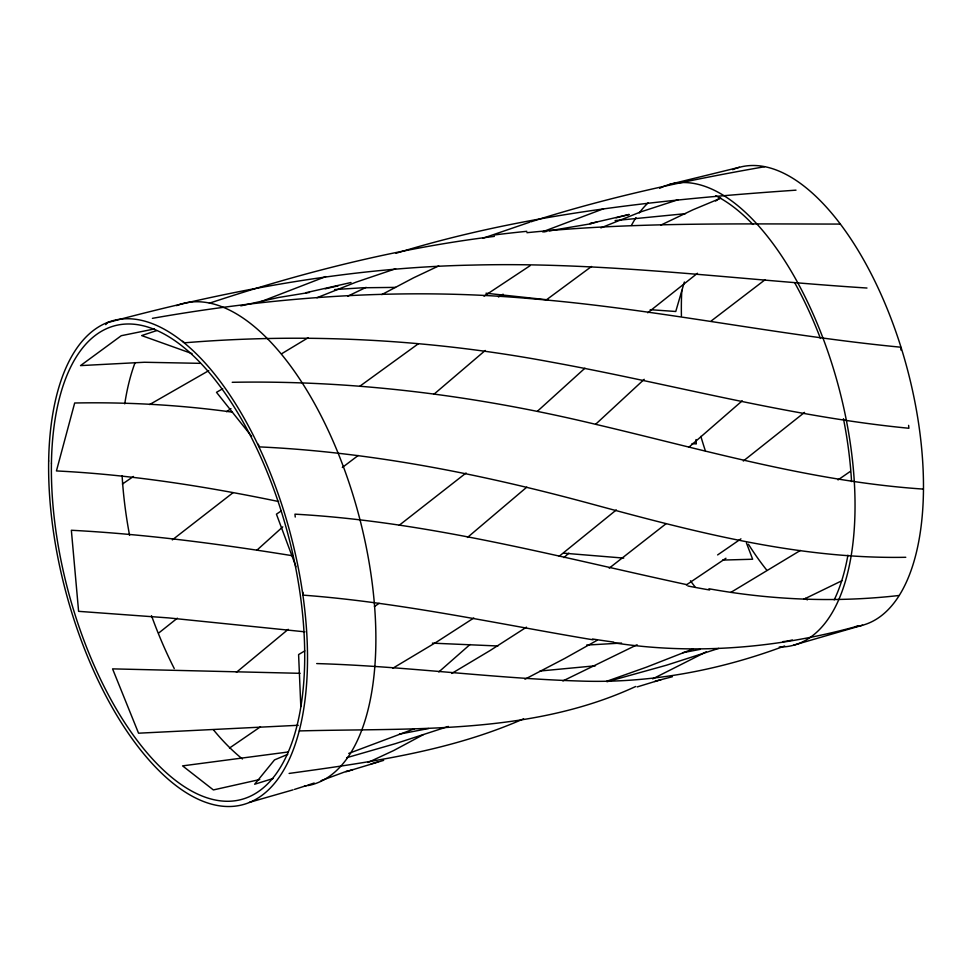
<?xml version="1.0" encoding="UTF-8"?>
<svg xmlns="http://www.w3.org/2000/svg" width="972" height="972" viewBox="0 0 972 972"><rect width="100%" height="100%" fill="white"/><g stroke="black" fill="none" stroke-linecap="round" stroke-linejoin="round"><path stroke-width="1.46" d="M684.361 282.014L675.759 311.49L650.207 309.691M105.741 324.636L107.528 322.631C226.67 290.482 348.984 267.458 472.659 265.089C604.56 261.65 735.61 279.62 866.975 288.028M595.617 424.29L644.229 379.311M563.942 557.612L568.851 553.141M282.791 526.848L256.912 550.164M584.913 368.218L537.467 411.205M470.047 644.497L438.809 671.944M526.8 487.142L467.471 537.455M688.917 447.181L742.207 400.829M288.247 629.321L236.378 672.332M485.247 350.467L433.986 394.207M616.309 509.936L559.24 556.215M647.729 312.777L697.471 273.266M466.062 473L399.285 525.22M711.358 320.857L764.964 279.827M177.366 618.18L158.958 632.821M743.313 461.02L804.561 412.395M666.027 523.75L609.225 568.158M233.134 492.634L172.323 539.897M545.693 300.36L591.535 266.486M358.182 455.491L342.326 467.496M418.397 343.724L359.98 386.115M260.472 726.801L229.477 748.063M484.02 296.193L530.105 265.684M838.034 479.913L850.245 471.444M226.537 411.691L230.947 408.641M133.456 476.462L122.387 484.056M715.611 201.022L719.815 198.13M374.414 606.564L379.104 603.345M725.963 558.244L686.378 584.901M280.944 511.126L276.437 514.176L296.023 566.761M473.789 618.01L436.44 642.128L392.822 668.238M526.484 627.159L490.192 650.475L451.737 673.45M800.393 550.444L730.798 592.422M281.734 353.699L308.185 337.721M498.466 296.995L503.119 294.2M304.783 650.888L298.598 654.581L300.81 706.535M222.697 388.727L216.501 392.324L251.639 436.392M597.367 640.159L564.866 658.372L524.929 679.221M149.627 404.546L208.761 370.66M423.403 734.613L393.611 750.578L367.999 762.473M381.777 294.601L413.501 277.858L438.688 265.939M706.231 651.848L652.674 678.881M637.097 644.752L562.885 680.935M660.681 225.176L692.902 209.818L720.811 198.154M841.946 580.721L803.662 599.323M347.757 296.193L366.116 287.348M600.854 227.898L640.572 211.945L678.019 199.758M523.568 718.83C449.55 751.526 368.582 762.437 289.121 773.433M635.712 686.487C530.591 735.172 412.092 727.858 299.352 730.932M287.773 754.333L274.505 759.91L254.652 784.234L273.059 778.548M316.908 297.748L355.983 282.184L395.628 268.758M260.739 301.745L325.778 276.583M692.89 648.98L646.331 667.217L606.528 681.348M542.449 231.846L603.721 208.701M414.376 728.781L348.754 753.422M348.231 770.638L321.112 780.662M483.072 238.189L529.643 222.224M784.659 645.967C719.098 670.534 649.089 683.656 578.972 681.008C491.37 678.262 404.34 666.099 316.702 663.572M448.371 726.436L395.543 743.604L346.591 757.723M718.721 648.397L666.476 665.213L606.99 681.749M156.626 330.602L141.669 335.583L192.043 353.601M307.201 785.352L314.187 783.031M637.207 686.925L660.996 679.635L654.654 681.506M209.381 303.203C302.098 272.464 397.281 248.261 494.359 236.378M347.211 771.391L383.661 760.359M345.996 771.768L352.86 769.557M305.791 785.801L294.492 789.398M530.943 221.81C607.208 197.328 685.673 180.464 764.502 166.747M293.07 789.847L249.318 802.398M395.981 253.279L398.605 252.489M399.893 252.113C528.343 213.062 662.6 199.394 796.007 190.16M371.061 763.907L377.901 761.89M793.699 645.153L862.529 625.215M351.026 282.512L305.913 292.706M660.304 679.865L672.381 676.731M858.798 625.81C779.544 647.935 695.952 655.286 614.389 642.893M240.789 305.864L278.782 297.456L309.473 292.438M338.147 285.817L325.17 288.842M669.817 184.315L739.437 167.269M616.114 217.801L629.188 214.472L590.624 223.414M259.743 779.532L213.378 789.932L182.578 765.875L288.234 751.976M589.785 223.596L596.808 222.126M543.907 231.944L546.641 231.385M428.603 728.514L399.443 734.127M549.387 230.814L591.656 223.633M700.217 649.357L682.842 652.686M154.487 328.937L121.269 335.705L80.53 365.606L144.391 362.264L199.928 363.334M152.41 318.342C277.798 296.217 405.956 287.396 532.96 298.854C656.294 308.987 777.564 335.389 900.704 347.198L900.995 350.09M615.094 220.583L685.479 213.67M595.459 665.784L540.031 671.02M898.76 595.52C835.58 602.737 771.464 600.052 708.916 588.753M526.921 232.697C630.962 222.078 735.695 224.034 840.124 224.07M334.599 289.571L362.702 287.773L395.543 287.384M621.533 643.063L586.602 645.08M298.27 725.282L138.546 733.192L112.57 668.87L300.081 673.317M722.646 560.079L752.644 559.24L746.423 542.923M232.211 382.3C354.756 380.052 477.143 395.762 596.176 424.448C704.275 449.842 811.766 481.59 923.096 489.074M905.783 557.284C799.106 559.35 695.041 531.988 592.92 504.347C483.922 474.676 372.458 452.126 259.366 446.889L258.248 444.192M497.907 645.991L432.382 643.148M623.732 558.098L564.173 553.214M692.052 443.609L696.304 443.912L695.988 439.563M485.976 293.228L547.929 299.862M304.916 631.836L168.654 617.913L78.598 611.339L71.357 530.262C145.812 534.175 219.794 543.98 293.35 555.875M232.405 412.152C180.172 404.947 127.393 401.995 74.674 403.003L56.437 470.934C131.232 474.628 205.371 486.352 278.624 501.528M593.078 639.819C496.656 623.72 400.877 602.494 303.191 595.143L302.9 592.252M687.216 584.743C557.357 556.822 428.227 521.539 294.966 514.164L295.245 517.055M182.627 341.269L184.631 342.8C307.188 332.691 430.961 339.435 551.78 362.179C670.887 383.818 788.122 416.587 908.893 428.263L908.613 425.359M805.411 598.315L807.282 599.906M740.943 538.853A1316.732 395.519 -30.3 0 1 717.615 554.927M494.213 234.981A1286.272 1198.087 -14.4 0 1 526.812 231.312M613.794 642.091A1242.471 514.176 36.6 0 1 592.495 638.993M709.633 589.992A1257.78 580.673 39.1 0 1 687.921 586.007M732.645 169.675A237.107 109.751 75 0 1 906.803 367.124A237.107 109.751 75 0 1 855.482 626.636M659.684 188.301A238.602 110.444 75 0 1 839.249 389.201A238.602 110.444 75 0 1 779.265 647.012M766.629 569.981A231.713 107.26 75 0 1 748.416 544.223M705.356 450.814A231.713 107.26 75 0 1 700.861 436.379M681.421 315.864A231.713 107.26 75 0 1 681.809 290.336M787.697 640.985A233.207 107.953 75 0 1 782.995 641.593M694.919 586.724A233.207 107.953 75 0 1 690.448 580.77M631.423 225.419A233.207 107.953 75 0 1 635.992 217.631M639.272 212.904A233.207 107.953 75 0 1 648.215 202.784M715.659 195.7A233.207 107.953 75 0 1 752.936 224.471M795.011 283.314A233.207 107.953 75 0 1 820.453 338.487M843.453 418.701A233.207 107.953 75 0 1 851.545 481.59M847.912 555.194A233.207 107.953 75 0 1 834.219 599.858M792.302 639.953A233.207 107.953 75 0 1 788.863 640.767M306.945 785.789A249.075 115.291 75 0 1 304.443 786.178M176.576 305.645A249.075 115.291 75 0 1 357.647 510.932A249.075 115.291 75 0 1 308.185 785.558M242.453 758.986A243.693 112.801 75 0 1 213.439 729.802M174.243 668.542A243.693 112.801 75 0 1 151.523 615.726M129.58 535.341A243.693 112.801 75 0 1 122.108 475.77M124.756 403.866A243.693 112.801 75 0 1 135.096 362.58M48.661 460.995A250.569 115.984 75 0 0 239.331 805.496A250.569 115.984 75 0 0 245.94 421.423A250.569 115.984 75 0 0 48.661 460.995M51.431 463.17A245.187 113.493 75 0 0 238.006 800.272A245.187 113.493 75 0 0 244.47 424.46A245.187 113.493 75 0 0 51.431 463.17"/></g></svg>
